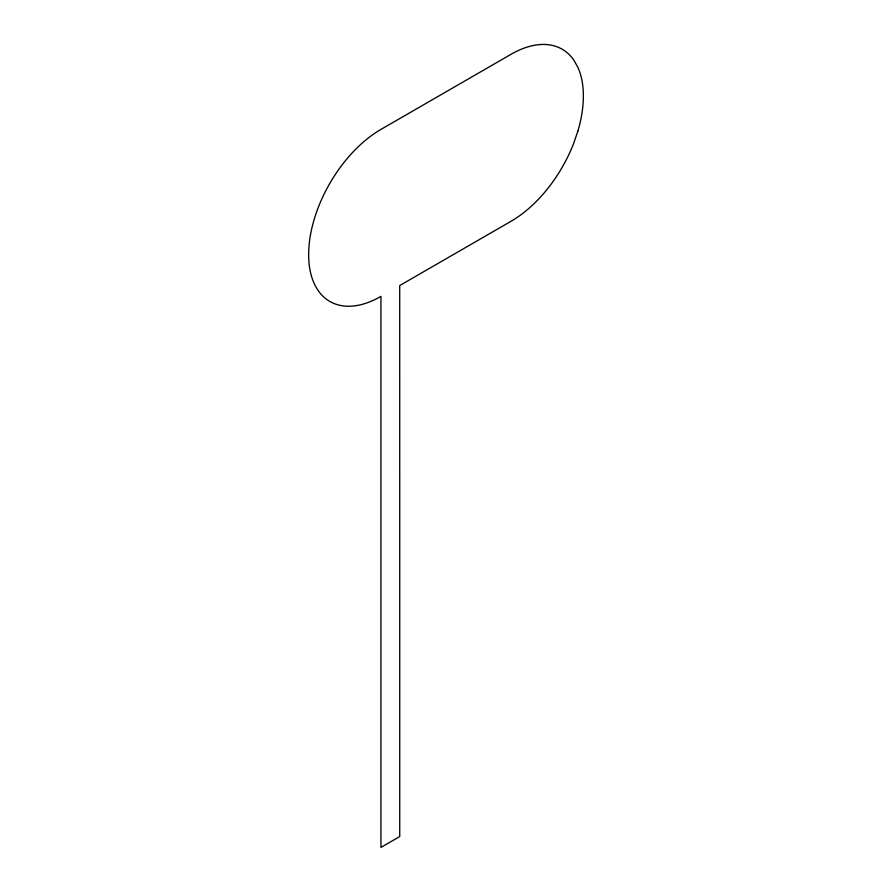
<?xml version="1.0" encoding="UTF-8"?>
<svg xmlns="http://www.w3.org/2000/svg" width="892" height="892" viewBox="0 0 892 892"><rect width="100%" height="100%" fill="white"/><g stroke="black" fill="none" stroke-linecap="round" stroke-linejoin="round"><path stroke-width="1.34" d="M577.86 131.157L573.679 143.367A102.246 59.039 -60 0 1 511.06 221.261L399.716 285.552L399.739 836.551L380.94 847.4L380.94 296.389A102.246 59.039 -60 0 1 308.643 254.655A102.246 59.039 -60 0 1 380.94 129.418L511.06 54.289A102.246 59.039 -60 0 1 573.668 59.876L577.86 67.257A102.246 59.039 -60 0 1 577.86 131.157"/></g></svg>
